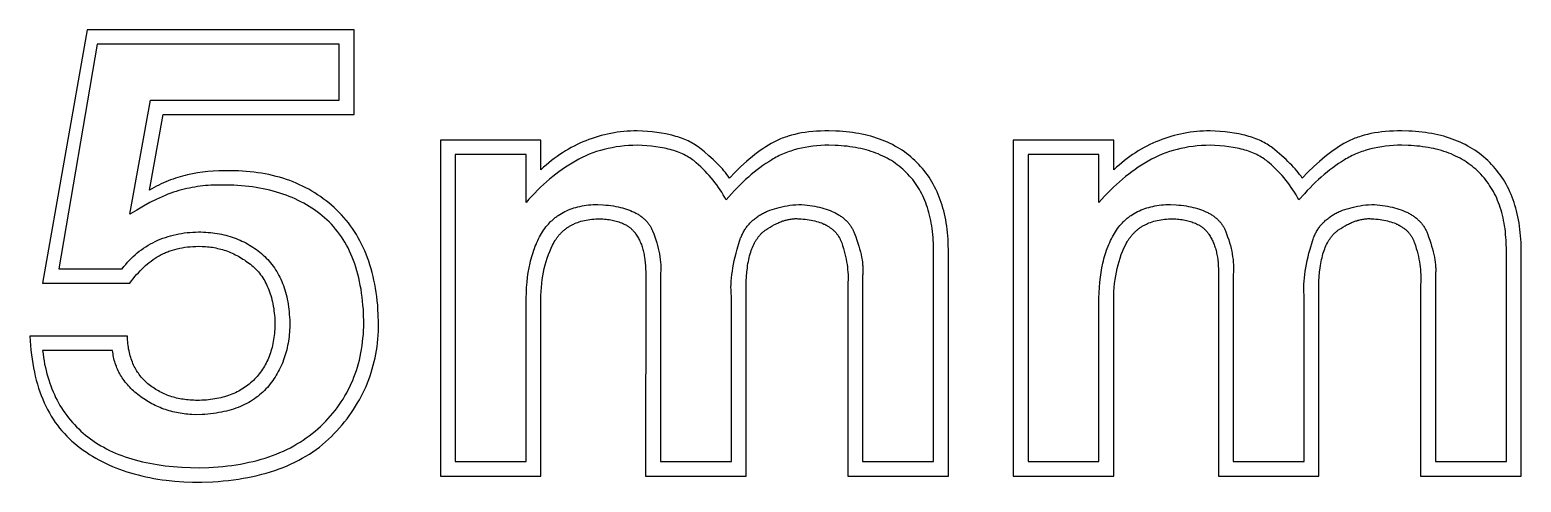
# Model space of a CAD drawing. Header units: millimetres. Extents: x -65 to 613, y -58 to 125.
# Drawn here: x 451.4 to 612.6, y -40.9 to 8 of the extents above; entities that cross this region are included whole.
import ezdxf

# ---------------------------------------------------------------- set-up
doc = ezdxf.new("R2010")
doc.units = ezdxf.units.MM
doc.header["$MEASUREMENT"] = 0
doc.layers.add('DEFAULT', color=7, linetype='Continuous')

msp = doc.modelspace()

# ---------------------------------------------------------------- linework, layer by layer
at = {"layer": 'DEFAULT'}
for points in [[(452.82, -19.37), (462.26, -19.37), (462.44, -19.13), (462.62, -18.9), (462.8, -18.67), (462.98, -18.45), (463.17, -18.24), (463.36, -18.04), (463.55, -17.85), (463.75, -17.66), (463.95, -17.48), (464.15, -17.3), (464.35, -17.14), (464.56, -16.98), (464.77, -16.82), (464.99, -16.68), (465.2, -16.54), (465.42, -16.41), (465.53, -16.35), (465.65, -16.29), (465.76, -16.23), (465.88, -16.17), (465.99, -16.12), (466.11, -16.07), (466.23, -16.02), (466.35, -15.97), (466.47, -15.92), (466.6, -15.88), (466.85, -15.79), (467.11, -15.72), (467.37, -15.65), (467.64, -15.59), (467.91, -15.54), (468.2, -15.5), (468.48, -15.46), (468.77, -15.43), (469.07, -15.41), (469.37, -15.4), (469.68, -15.39), (470.06, -15.4), (470.25, -15.4), (470.44, -15.42), (470.63, -15.43), (470.82, -15.45), (471, -15.47), (471.19, -15.5), (471.37, -15.53), (471.55, -15.57), (471.74, -15.61), (471.92, -15.65), (472.09, -15.7), (472.27, -15.75), (472.45, -15.8), (472.62, -15.86), (472.8, -15.92), (472.97, -15.99), (473.14, -16.06), (473.31, -16.14), (473.48, -16.21), (473.65, -16.3), (473.82, -16.38), (473.99, -16.47), (474.15, -16.57), (474.32, -16.66), (474.48, -16.77), (474.64, -16.87), (474.8, -16.98), (474.96, -17.09), (475.12, -17.21), (475.28, -17.33), (475.43, -17.46), (475.58, -17.59), (475.73, -17.72), (475.87, -17.86), (476.01, -18.01), (476.14, -18.16), (476.26, -18.31), (476.39, -18.47), (476.5, -18.63), (476.62, -18.8), (476.73, -18.97), (476.83, -19.14), (476.93, -19.33), (477.02, -19.51), (477.11, -19.7), (477.2, -19.9), (477.28, -20.1), (477.36, -20.3), (477.43, -20.51), (477.49, -20.72), (477.56, -20.94), (477.61, -21.16), (477.67, -21.39), (477.72, -21.62), (477.76, -21.86), (477.8, -22.1), (477.83, -22.35), (477.86, -22.6), (477.89, -22.85), (477.91, -23.11), (477.93, -23.38), (477.94, -23.65), (477.93, -23.89), (477.93, -24.12), (477.91, -24.36), (477.9, -24.59), (477.88, -24.81), (477.85, -25.04), (477.82, -25.26), (477.79, -25.48), (477.75, -25.69), (477.71, -25.9), (477.67, -26.11), (477.62, -26.32), (477.56, -26.52), (477.5, -26.72), (477.44, -26.91), (477.37, -27.1), (477.3, -27.29), (477.23, -27.48), (477.15, -27.66), (477.06, -27.84), (476.98, -28.02), (476.88, -28.19), (476.79, -28.36), (476.69, -28.53), (476.58, -28.69), (476.47, -28.86), (476.36, -29.01), (476.24, -29.17), (476.12, -29.32), (476, -29.47), (475.87, -29.61), (475.73, -29.76), (475.6, -29.89), (475.45, -30.03), (475.31, -30.16), (475.16, -30.28), (475.01, -30.4), (474.85, -30.52), (474.69, -30.63), (474.53, -30.74), (474.36, -30.85), (474.19, -30.95), (474.02, -31.04), (473.84, -31.13), (473.66, -31.22), (473.48, -31.3), (473.29, -31.38), (473.1, -31.45), (472.9, -31.52), (472.7, -31.59), (472.5, -31.65), (472.29, -31.71), (472.08, -31.76), (471.87, -31.81), (471.65, -31.85), (471.43, -31.89), (471.21, -31.93), (470.98, -31.96), (470.75, -31.98), (470.52, -32.01), (470.28, -32.02), (470.04, -32.04), (469.79, -32.05), (469.54, -32.05), (469.34, -32.05), (469.15, -32.04), (468.95, -32.03), (468.76, -32.02), (468.57, -32), (468.38, -31.98), (468.2, -31.96), (468.02, -31.93), (467.83, -31.9), (467.65, -31.87), (467.48, -31.83), (467.3, -31.79), (467.13, -31.75), (466.96, -31.7), (466.79, -31.65), (466.62, -31.59), (466.45, -31.54), (466.29, -31.47), (466.13, -31.41), (465.97, -31.34), (465.81, -31.27), (465.66, -31.19), (465.5, -31.11), (465.35, -31.03), (465.2, -30.95), (465.06, -30.86), (464.91, -30.76), (464.77, -30.67), (464.63, -30.57), (464.49, -30.46), (464.35, -30.36), (464.21, -30.25), (464.08, -30.14), (463.95, -30.02), (463.83, -29.9), (463.71, -29.78), (463.59, -29.65), (463.48, -29.52), (463.37, -29.39), (463.27, -29.26), (463.17, -29.12), (463.08, -28.98), (462.98, -28.83), (462.9, -28.69), (462.81, -28.54), (462.73, -28.38), (462.66, -28.23), (462.58, -28.07), (462.52, -27.9), (462.45, -27.74), (462.39, -27.57), (462.34, -27.4), (462.29, -27.22), (462.24, -27.05), (462.2, -26.87), (462.16, -26.68), (462.12, -26.49), (462.09, -26.3), (462.06, -26.11), (462.04, -25.91), (462.02, -25.72), (462, -25.51), (461.99, -25.31), (461.98, -25.1), (451.44, -25.1), (451.47, -25.62), (451.51, -26.13), (451.55, -26.63), (451.61, -27.12), (451.68, -27.6), (451.75, -28.07), (451.84, -28.54), (451.93, -28.99), (452.03, -29.44), (452.14, -29.87), (452.26, -30.3), (452.39, -30.72), (452.53, -31.13), (452.68, -31.53), (452.84, -31.92), (453, -32.31), (453.18, -32.68), (453.36, -33.05), (453.56, -33.4), (453.76, -33.75), (453.97, -34.09), (454.19, -34.42), (454.42, -34.74), (454.66, -35.05), (454.91, -35.35), (455.17, -35.64), (455.43, -35.92), (455.71, -36.2), (455.99, -36.47), (456.29, -36.72), (456.59, -36.97), (456.9, -37.21), (457.22, -37.44), (457.55, -37.66), (457.88, -37.88), (458.22, -38.09), (458.56, -38.29), (458.91, -38.48), (459.27, -38.67), (459.63, -38.84), (459.99, -39.01), (460.36, -39.18), (460.74, -39.33), (461.13, -39.48), (461.52, -39.62), (461.91, -39.76), (462.31, -39.88), (462.72, -40), (463.14, -40.11), (463.55, -40.22), (463.98, -40.31), (464.41, -40.4), (464.85, -40.48), (465.29, -40.56), (465.74, -40.63), (466.19, -40.68), (467.12, -40.78), (468.07, -40.85), (469.04, -40.88), (470.04, -40.89), (471.21, -40.84), (471.78, -40.8), (472.34, -40.76), (472.9, -40.7), (473.44, -40.63), (473.98, -40.56), (474.5, -40.47), (475.02, -40.38), (475.53, -40.27), (476.03, -40.16), (476.51, -40.04), (476.99, -39.91), (477.46, -39.77), (477.93, -39.62), (478.38, -39.46), (478.82, -39.29), (479.25, -39.11), (479.68, -38.92), (480.09, -38.73), (480.5, -38.52), (480.89, -38.31), (481.28, -38.08), (481.66, -37.85), (482.03, -37.6), (482.39, -37.35), (482.74, -37.09), (483.08, -36.82), (483.41, -36.54), (483.73, -36.25), (484.04, -35.95), (484.35, -35.64), (484.64, -35.33), (484.93, -35.01), (485.2, -34.68), (485.47, -34.36), (485.73, -34.03), (485.97, -33.7), (486.21, -33.36), (486.44, -33.02), (486.66, -32.67), (486.87, -32.32), (487.07, -31.97), (487.26, -31.62), (487.45, -31.26), (487.62, -30.89), (487.78, -30.53), (487.94, -30.15), (488.08, -29.78), (488.22, -29.4), (488.35, -29.02), (488.46, -28.63), (488.57, -28.25), (488.67, -27.85), (488.76, -27.46), (488.84, -27.06), (488.91, -26.65), (488.97, -26.24), (489.02, -25.83), (489.06, -25.42), (489.09, -25), (489.12, -24.57), (489.13, -24.15), (489.14, -23.72), (489.1, -22.73), (489.07, -22.24), (489.04, -21.76), (488.99, -21.29), (488.94, -20.83), (488.87, -20.38), (488.8, -19.93), (488.72, -19.49), (488.64, -19.06), (488.54, -18.64), (488.44, -18.22), (488.32, -17.81), (488.2, -17.41), (488.07, -17.01), (487.94, -16.63), (487.79, -16.25), (487.64, -15.87), (487.47, -15.51), (487.3, -15.15), (487.12, -14.8), (486.94, -14.46), (486.74, -14.13), (486.54, -13.8), (486.32, -13.48), (486.1, -13.17), (485.87, -12.86), (485.64, -12.57), (485.39, -12.28), (485.14, -12), (484.87, -11.72), (484.6, -11.46), (484.32, -11.2), (484.04, -10.95), (483.75, -10.7), (483.46, -10.47), (483.16, -10.24), (482.86, -10.02), (482.55, -9.81), (482.23, -9.61), (481.91, -9.42), (481.59, -9.23), (481.26, -9.06), (480.92, -8.89), (480.58, -8.73), (480.24, -8.57), (479.89, -8.43), (479.53, -8.29), (479.17, -8.16), (478.8, -8.04), (478.43, -7.93), (478.05, -7.83), (477.67, -7.73), (477.28, -7.64), (476.89, -7.56), (476.49, -7.49), (476.08, -7.43), (475.68, -7.38), (475.26, -7.33), (474.84, -7.29), (474.42, -7.26), (473.99, -7.24), (473.55, -7.22), (473.11, -7.22), (472.48, -7.22), (471.87, -7.24), (471.27, -7.27), (470.68, -7.32), (470.11, -7.38), (469.55, -7.46), (469.01, -7.56), (468.48, -7.67), (468.22, -7.73), (467.96, -7.79), (467.7, -7.87), (467.44, -7.94), (467.18, -8.03), (466.92, -8.12), (466.66, -8.21), (466.41, -8.31), (466.15, -8.42), (465.89, -8.53), (465.64, -8.65), (465.38, -8.77), (465.13, -8.9), (464.88, -9.03), (464.62, -9.17), (464.37, -9.32), (465.84, -1.15), (486.49, -1.15), (486.49, 8.01), (457.64, 8.01), (452.82, -19.37)], [(458.72, 6.46), (454.56, -17.81), (461.43, -17.81), (461.61, -17.58), (461.8, -17.35), (461.99, -17.12), (462.19, -16.91), (462.4, -16.7), (462.61, -16.49), (462.82, -16.3), (463.04, -16.11), (463.27, -15.93), (463.5, -15.76), (463.74, -15.59), (463.98, -15.43), (464.23, -15.28), (464.48, -15.14), (464.74, -15), (465, -14.87), (465.27, -14.74), (465.54, -14.63), (465.82, -14.52), (466.1, -14.42), (466.38, -14.33), (466.66, -14.25), (466.95, -14.17), (467.24, -14.1), (467.53, -14.04), (467.83, -13.99), (468.13, -13.94), (468.44, -13.91), (468.74, -13.88), (469.05, -13.86), (469.36, -13.85), (469.68, -13.84), (469.94, -13.84), (470.2, -13.85), (470.46, -13.86), (470.71, -13.88), (470.96, -13.9), (471.21, -13.93), (471.45, -13.96), (471.69, -14), (471.93, -14.04), (472.17, -14.09), (472.4, -14.14), (472.63, -14.2), (472.86, -14.26), (473.08, -14.32), (473.3, -14.39), (473.52, -14.47), (473.74, -14.55), (473.95, -14.64), (474.16, -14.73), (474.37, -14.82), (474.58, -14.92), (474.78, -15.02), (474.98, -15.13), (475.18, -15.25), (475.37, -15.37), (475.56, -15.49), (475.75, -15.62), (475.94, -15.75), (476.12, -15.89), (476.3, -16.04), (476.48, -16.18), (476.65, -16.34), (476.83, -16.49), (476.99, -16.66), (477.15, -16.82), (477.31, -16.99), (477.46, -17.17), (477.6, -17.35), (477.74, -17.54), (477.88, -17.73), (478, -17.92), (478.13, -18.12), (478.25, -18.32), (478.36, -18.53), (478.47, -18.74), (478.57, -18.96), (478.67, -19.18), (478.76, -19.41), (478.85, -19.64), (478.93, -19.87), (479.01, -20.11), (479.08, -20.36), (479.15, -20.61), (479.21, -20.86), (479.26, -21.12), (479.32, -21.38), (479.36, -21.65), (479.4, -21.92), (479.44, -22.2), (479.47, -22.48), (479.49, -22.76), (479.51, -23.05), (479.53, -23.35), (479.53, -23.65), (479.53, -23.91), (479.53, -24.16), (479.52, -24.41), (479.5, -24.66), (479.48, -24.91), (479.46, -25.15), (479.43, -25.4), (479.39, -25.64), (479.35, -25.87), (479.31, -26.11), (479.26, -26.34), (479.21, -26.57), (479.15, -26.8), (479.09, -27.02), (479.02, -27.24), (478.94, -27.46), (478.87, -27.68), (478.78, -27.9), (478.7, -28.11), (478.6, -28.32), (478.51, -28.52), (478.4, -28.73), (478.3, -28.93), (478.19, -29.13), (478.07, -29.33), (477.95, -29.52), (477.82, -29.71), (477.69, -29.9), (477.55, -30.09), (477.41, -30.27), (477.27, -30.46), (477.12, -30.64), (476.96, -30.81), (476.8, -30.98), (476.63, -31.15), (476.46, -31.31), (476.28, -31.46), (476.1, -31.61), (475.91, -31.75), (475.72, -31.89), (475.52, -32.02), (475.31, -32.15), (475.1, -32.27), (474.89, -32.39), (474.66, -32.5), (474.44, -32.61), (474.2, -32.71), (473.97, -32.8), (473.72, -32.89), (473.47, -32.98), (473.22, -33.06), (472.96, -33.13), (472.69, -33.2), (472.42, -33.26), (472.14, -33.32), (471.86, -33.37), (471.57, -33.42), (471.28, -33.46), (470.98, -33.5), (470.67, -33.53), (470.36, -33.56), (470.05, -33.58), (469.4, -33.6), (468.96, -33.59), (468.75, -33.57), (468.53, -33.55), (468.32, -33.53), (468.11, -33.51), (467.9, -33.48), (467.69, -33.44), (467.49, -33.41), (467.29, -33.37), (467.08, -33.32), (466.88, -33.27), (466.69, -33.22), (466.49, -33.17), (466.3, -33.11), (466.1, -33.04), (465.91, -32.98), (465.72, -32.91), (465.54, -32.83), (465.35, -32.75), (465.17, -32.67), (464.99, -32.59), (464.81, -32.5), (464.63, -32.41), (464.45, -32.31), (464.28, -32.21), (464.1, -32.11), (463.93, -32), (463.76, -31.89), (463.6, -31.77), (463.43, -31.65), (463.27, -31.53), (463.11, -31.4), (462.95, -31.28), (462.8, -31.15), (462.65, -31.02), (462.51, -30.89), (462.37, -30.75), (462.24, -30.62), (462.11, -30.48), (461.99, -30.34), (461.87, -30.2), (461.75, -30.06), (461.64, -29.91), (461.53, -29.76), (461.43, -29.62), (461.34, -29.47), (461.24, -29.32), (461.16, -29.16), (461.07, -29.01), (461, -28.85), (460.92, -28.69), (460.85, -28.53), (460.79, -28.37), (460.73, -28.2), (460.67, -28.04), (460.62, -27.87), (460.57, -27.7), (460.53, -27.53), (460.49, -27.36), (460.46, -27.18), (460.43, -27.01), (460.41, -26.83), (460.39, -26.65), (452.82, -26.65), (452.87, -27.03), (452.92, -27.4), (452.98, -27.76), (453.04, -28.12), (453.12, -28.48), (453.2, -28.82), (453.29, -29.17), (453.38, -29.51), (453.48, -29.84), (453.59, -30.17), (453.7, -30.49), (453.83, -30.8), (453.95, -31.12), (454.09, -31.42), (454.23, -31.72), (454.38, -32.02), (454.54, -32.31), (454.7, -32.59), (454.87, -32.87), (455.05, -33.14), (455.24, -33.41), (455.43, -33.67), (455.63, -33.93), (455.83, -34.18), (456.04, -34.43), (456.26, -34.67), (456.49, -34.9), (456.72, -35.13), (456.96, -35.36), (457.21, -35.58), (457.46, -35.79), (457.72, -36), (457.99, -36.2), (458.26, -36.4), (458.55, -36.59), (458.83, -36.77), (459.13, -36.95), (459.43, -37.12), (459.74, -37.29), (460.06, -37.45), (460.38, -37.6), (460.71, -37.74), (461.05, -37.88), (461.4, -38.02), (461.75, -38.14), (462.11, -38.26), (462.47, -38.38), (462.84, -38.48), (463.22, -38.58), (463.61, -38.68), (464, -38.77), (464.4, -38.85), (464.81, -38.92), (465.22, -38.99), (466.07, -39.11), (466.95, -39.21), (467.86, -39.28), (468.79, -39.32), (469.75, -39.34), (470.8, -39.3), (471.81, -39.24), (472.31, -39.19), (472.8, -39.14), (473.28, -39.07), (473.75, -39), (474.22, -38.93), (474.68, -38.84), (475.13, -38.74), (475.57, -38.64), (476.01, -38.53), (476.44, -38.41), (476.86, -38.28), (477.27, -38.15), (477.68, -38), (478.08, -37.85), (478.47, -37.69), (478.85, -37.52), (479.23, -37.34), (479.6, -37.16), (479.96, -36.97), (480.31, -36.76), (480.66, -36.55), (480.99, -36.34), (481.32, -36.11), (481.65, -35.88), (481.96, -35.63), (482.27, -35.38), (482.57, -35.12), (482.86, -34.86), (483.15, -34.58), (483.42, -34.3), (483.69, -34.02), (483.95, -33.73), (484.19, -33.44), (484.43, -33.14), (484.67, -32.84), (484.89, -32.53), (485.1, -32.21), (485.3, -31.9), (485.5, -31.57), (485.69, -31.24), (485.86, -30.91), (486.03, -30.57), (486.19, -30.23), (486.34, -29.88), (486.48, -29.53), (486.62, -29.17), (486.74, -28.81), (486.86, -28.44), (486.96, -28.07), (487.06, -27.69), (487.15, -27.31), (487.23, -26.92), (487.3, -26.53), (487.36, -26.13), (487.41, -25.73), (487.45, -25.33), (487.49, -24.91), (487.52, -24.5), (487.53, -24.08), (487.54, -23.65), (487.51, -22.69), (487.49, -22.23), (487.45, -21.77), (487.41, -21.32), (487.36, -20.88), (487.3, -20.45), (487.24, -20.02), (487.16, -19.61), (487.08, -19.2), (486.99, -18.8), (486.9, -18.41), (486.79, -18.03), (486.68, -17.65), (486.56, -17.28), (486.43, -16.93), (486.29, -16.58), (486.15, -16.23), (486, -15.9), (485.84, -15.57), (485.67, -15.25), (485.49, -14.95), (485.31, -14.64), (485.12, -14.35), (484.92, -14.07), (484.71, -13.79), (484.49, -13.52), (484.27, -13.26), (484.04, -13.01), (483.8, -12.76), (483.55, -12.53), (483.3, -12.3), (483.04, -12.08), (482.77, -11.87), (482.5, -11.66), (482.22, -11.46), (481.94, -11.27), (481.65, -11.09), (481.35, -10.91), (481.05, -10.74), (480.75, -10.57), (480.44, -10.42), (480.12, -10.27), (479.8, -10.13), (479.47, -9.99), (479.14, -9.86), (478.8, -9.74), (478.45, -9.63), (478.1, -9.52), (477.75, -9.42), (477.39, -9.33), (477.02, -9.24), (476.65, -9.17), (476.27, -9.09), (475.89, -9.03), (475.5, -8.97), (475.11, -8.92), (474.71, -8.88), (474.31, -8.84), (473.9, -8.81), (473.48, -8.79), (473.06, -8.78), (471.9, -8.77), (471.6, -8.77), (471.31, -8.78), (471.01, -8.79), (470.72, -8.81), (470.42, -8.83), (470.13, -8.86), (469.84, -8.9), (469.55, -8.94), (469.26, -8.98), (468.97, -9.03), (468.69, -9.09), (468.4, -9.15), (468.11, -9.22), (467.83, -9.29), (467.55, -9.37), (467.26, -9.46), (466.97, -9.55), (466.67, -9.66), (466.37, -9.77), (466.06, -9.9), (465.74, -10.03), (465.42, -10.18), (465.1, -10.33), (464.42, -10.67), (463.73, -11.05), (463.01, -11.47), (462.26, -11.92), (464.5, 0.4), (484.89, 0.4), (484.89, 6.46), (458.72, 6.46)], [(495.82, -40.23), (506.69, -40.23), (506.69, -21.6), (506.69, -20.7), (506.71, -20.27), (506.74, -19.83), (506.78, -19.41), (506.83, -18.99), (506.9, -18.59), (506.97, -18.18), (507.05, -17.79), (507.15, -17.41), (507.26, -17.03), (507.37, -16.66), (507.5, -16.29), (507.64, -15.94), (507.79, -15.59), (507.95, -15.25), (508.04, -15.08), (508.13, -14.92), (508.22, -14.76), (508.27, -14.69), (508.32, -14.61), (508.37, -14.54), (508.42, -14.46), (508.48, -14.39), (508.53, -14.32), (508.59, -14.25), (508.64, -14.19), (508.7, -14.12), (508.76, -14.06), (508.82, -13.99), (508.88, -13.93), (508.94, -13.87), (509, -13.81), (509.07, -13.75), (509.13, -13.69), (509.2, -13.64), (509.26, -13.58), (509.33, -13.53), (509.4, -13.48), (509.47, -13.42), (509.54, -13.37), (509.62, -13.33), (509.69, -13.28), (509.76, -13.23), (509.84, -13.19), (509.92, -13.14), (509.99, -13.1), (510.07, -13.06), (510.15, -13.02), (510.23, -12.98), (510.32, -12.94), (510.48, -12.87), (510.66, -12.81), (510.83, -12.75), (511.01, -12.69), (511.2, -12.64), (511.39, -12.59), (511.58, -12.55), (511.78, -12.52), (511.98, -12.49), (512.19, -12.46), (512.4, -12.44), (512.61, -12.42), (512.83, -12.41), (513.2, -12.42), (513.38, -12.43), (513.56, -12.45), (513.73, -12.46), (513.9, -12.48), (514.07, -12.5), (514.23, -12.53), (514.38, -12.56), (514.54, -12.59), (514.69, -12.63), (514.83, -12.66), (514.98, -12.71), (515.11, -12.75), (515.25, -12.8), (515.38, -12.85), (515.51, -12.9), (515.63, -12.96), (515.75, -13.02), (515.87, -13.08), (515.92, -13.11), (515.98, -13.15), (516.03, -13.18), (516.09, -13.22), (516.14, -13.25), (516.19, -13.29), (516.24, -13.33), (516.29, -13.36), (516.34, -13.4), (516.39, -13.44), (516.44, -13.48), (516.48, -13.52), (516.53, -13.57), (516.57, -13.61), (516.62, -13.65), (516.66, -13.7), (516.7, -13.74), (516.74, -13.79), (516.78, -13.83), (516.82, -13.88), (516.86, -13.93), (516.89, -13.98), (516.93, -14.03), (516.96, -14.08), (517.03, -14.18), (517.1, -14.29), (517.16, -14.4), (517.22, -14.5), (517.28, -14.62), (517.34, -14.73), (517.39, -14.85), (517.44, -14.97), (517.49, -15.09), (517.54, -15.21), (517.58, -15.34), (517.63, -15.46), (517.67, -15.59), (517.71, -15.73), (517.74, -15.86), (517.78, -16), (517.81, -16.14), (517.84, -16.28), (517.86, -16.42), (517.89, -16.57), (517.93, -16.87), (517.96, -17.17), (517.99, -17.49), (518, -17.82), (518.01, -18.15), (518, -40.23), (528.87, -40.23), (528.87, -19.18), (528.9, -18.67), (528.94, -18.17), (529, -17.7), (529.03, -17.47), (529.07, -17.25), (529.11, -17.03), (529.15, -16.82), (529.2, -16.62), (529.25, -16.42), (529.3, -16.22), (529.36, -16.04), (529.42, -15.85), (529.49, -15.68), (529.55, -15.51), (529.62, -15.34), (529.7, -15.18), (529.78, -15.03), (529.86, -14.88), (529.9, -14.81), (529.94, -14.74), (529.99, -14.67), (530.03, -14.6), (530.08, -14.53), (530.12, -14.47), (530.17, -14.4), (530.22, -14.34), (530.27, -14.28), (530.32, -14.22), (530.37, -14.16), (530.42, -14.11), (530.47, -14.05), (530.53, -14), (530.58, -13.95), (530.63, -13.9), (530.69, -13.85), (530.75, -13.8), (530.8, -13.75), (530.86, -13.71), (530.92, -13.66), (530.98, -13.62), (531.22, -13.46), (531.46, -13.31), (531.7, -13.17), (531.93, -13.05), (532.05, -12.99), (532.17, -12.93), (532.28, -12.88), (532.4, -12.83), (532.51, -12.78), (532.62, -12.74), (532.74, -12.69), (532.85, -12.65), (532.96, -12.62), (533.07, -12.58), (533.18, -12.55), (533.29, -12.53), (533.4, -12.5), (533.51, -12.48), (533.62, -12.46), (533.73, -12.44), (533.83, -12.43), (533.94, -12.42), (534.05, -12.41), (534.15, -12.4), (534.26, -12.4), (534.36, -12.4), (534.47, -12.41), (534.8, -12.43), (535.03, -12.45), (535.26, -12.47), (535.47, -12.5), (535.68, -12.53), (535.89, -12.57), (536.09, -12.61), (536.28, -12.65), (536.47, -12.7), (536.65, -12.75), (536.83, -12.81), (537, -12.87), (537.17, -12.94), (537.25, -12.98), (537.33, -13.01), (537.4, -13.05), (537.48, -13.09), (537.55, -13.12), (537.63, -13.17), (537.7, -13.21), (537.77, -13.25), (537.84, -13.29), (537.9, -13.34), (537.97, -13.38), (538.03, -13.43), (538.1, -13.48), (538.16, -13.52), (538.22, -13.57), (538.28, -13.62), (538.33, -13.68), (538.39, -13.73), (538.44, -13.78), (538.5, -13.84), (538.55, -13.89), (538.6, -13.95), (538.65, -14.01), (538.69, -14.07), (538.74, -14.13), (538.78, -14.19), (538.82, -14.25), (538.87, -14.32), (538.91, -14.38), (538.94, -14.45), (538.98, -14.51), (539.02, -14.58), (539.05, -14.65), (539.08, -14.72), (539.11, -14.79), (539.14, -14.86), (539.17, -14.94), (539.2, -15.01), (539.3, -15.31), (539.39, -15.61), (539.47, -15.9), (539.55, -16.19), (539.62, -16.48), (539.68, -16.77), (539.73, -17.06), (539.78, -17.34), (539.81, -17.62), (539.84, -17.9), (539.86, -18.18), (539.88, -18.45), (539.89, -18.72), (539.88, -19), (539.87, -19.26), (539.86, -19.53), (539.86, -40.23), (550.73, -40.23), (550.73, -15.73), (550.72, -15.35), (550.71, -14.98), (550.69, -14.62), (550.66, -14.26), (550.63, -13.9), (550.59, -13.56), (550.55, -13.21), (550.5, -12.87), (550.44, -12.54), (550.38, -12.21), (550.3, -11.89), (550.23, -11.57), (550.14, -11.26), (550.05, -10.95), (549.96, -10.65), (549.85, -10.35), (549.75, -10.06), (549.63, -9.78), (549.51, -9.49), (549.38, -9.22), (549.24, -8.95), (549.1, -8.68), (548.95, -8.42), (548.8, -8.17), (548.64, -7.92), (548.47, -7.68), (548.29, -7.44), (548.11, -7.2), (547.93, -6.98), (547.73, -6.75), (547.53, -6.53), (547.33, -6.32), (547.11, -6.12), (546.9, -5.92), (546.67, -5.72), (546.44, -5.53), (546.21, -5.35), (545.97, -5.18), (545.72, -5.01), (545.47, -4.85), (545.22, -4.7), (544.96, -4.55), (544.69, -4.4), (544.42, -4.27), (544.14, -4.14), (543.86, -4.02), (543.57, -3.9), (543.27, -3.79), (542.97, -3.69), (542.67, -3.59), (542.36, -3.5), (542.04, -3.42), (541.72, -3.34), (541.39, -3.27), (541.06, -3.2), (540.72, -3.15), (540.38, -3.09), (540.03, -3.05), (539.68, -3.01), (539.32, -2.98), (538.95, -2.95), (538.58, -2.93), (537.82, -2.91), (537.37, -2.92), (536.92, -2.93), (536.49, -2.95), (536.07, -2.98), (535.66, -3.03), (535.26, -3.08), (534.87, -3.14), (534.49, -3.21), (534.12, -3.29), (533.76, -3.38), (533.42, -3.48), (533.25, -3.54), (533.08, -3.59), (532.92, -3.65), (532.76, -3.71), (532.6, -3.78), (532.44, -3.84), (532.29, -3.91), (532.14, -3.98), (531.99, -4.06), (531.85, -4.13), (531.56, -4.29), (531.27, -4.46), (530.98, -4.64), (530.69, -4.84), (530.4, -5.04), (530.1, -5.26), (529.81, -5.48), (529.51, -5.72), (529.21, -5.97), (528.91, -6.23), (528.3, -6.78), (527.68, -7.37), (527.06, -8.01), (526.93, -7.82), (526.78, -7.62), (526.63, -7.42), (526.47, -7.23), (526.3, -7.03), (526.12, -6.83), (525.93, -6.63), (525.73, -6.42), (525.52, -6.22), (525.31, -6.01), (524.85, -5.6), (524.36, -5.18), (523.84, -4.76), (523.7, -4.65), (523.56, -4.55), (523.41, -4.45), (523.26, -4.36), (523.1, -4.26), (522.94, -4.17), (522.77, -4.09), (522.6, -4), (522.43, -3.92), (522.25, -3.85), (522.06, -3.77), (521.87, -3.7), (521.68, -3.63), (521.48, -3.57), (521.27, -3.51), (521.07, -3.45), (520.85, -3.39), (520.64, -3.34), (520.19, -3.24), (519.72, -3.15), (519.23, -3.08), (518.72, -3.02), (518.2, -2.97), (517.66, -2.94), (517.1, -2.91), (516.73, -2.92), (516.36, -2.93), (516, -2.95), (515.65, -2.98), (515.29, -3.02), (514.94, -3.06), (514.59, -3.12), (514.24, -3.18), (513.89, -3.25), (513.55, -3.33), (513.21, -3.41), (512.87, -3.51), (512.54, -3.61), (512.21, -3.72), (511.88, -3.84), (511.55, -3.97), (511.23, -4.1), (510.91, -4.25), (510.59, -4.4), (510.27, -4.56), (509.96, -4.72), (509.65, -4.9), (509.34, -5.08), (509.03, -5.28), (508.73, -5.48), (508.43, -5.68), (508.13, -5.9), (507.84, -6.13), (507.55, -6.36), (507.26, -6.6), (506.97, -6.85), (506.69, -7.11), (506.69, -3.91), (495.82, -3.91), (495.82, -40.23)], [(557.74, -40.23), (568.61, -40.23), (568.61, -21.6), (568.61, -20.7), (568.63, -20.27), (568.66, -19.83), (568.7, -19.41), (568.75, -18.99), (568.82, -18.59), (568.89, -18.18), (568.97, -17.79), (569.07, -17.41), (569.18, -17.03), (569.29, -16.66), (569.42, -16.29), (569.56, -15.94), (569.71, -15.59), (569.87, -15.25), (569.96, -15.08), (570.05, -14.92), (570.14, -14.76), (570.19, -14.69), (570.24, -14.61), (570.29, -14.54), (570.34, -14.46), (570.4, -14.39), (570.45, -14.32), (570.51, -14.25), (570.56, -14.19), (570.62, -14.12), (570.68, -14.06), (570.74, -13.99), (570.8, -13.93), (570.86, -13.87), (570.92, -13.81), (570.99, -13.75), (571.05, -13.69), (571.12, -13.64), (571.18, -13.58), (571.25, -13.53), (571.32, -13.48), (571.39, -13.42), (571.46, -13.37), (571.54, -13.33), (571.61, -13.28), (571.68, -13.23), (571.76, -13.19), (571.84, -13.14), (571.92, -13.1), (571.99, -13.06), (572.07, -13.02), (572.16, -12.98), (572.24, -12.94), (572.41, -12.87), (572.58, -12.81), (572.75, -12.75), (572.93, -12.69), (573.12, -12.64), (573.31, -12.59), (573.5, -12.55), (573.7, -12.52), (573.9, -12.49), (574.11, -12.46), (574.32, -12.44), (574.53, -12.42), (574.75, -12.41), (575.13, -12.42), (575.31, -12.43), (575.48, -12.45), (575.65, -12.46), (575.82, -12.48), (575.99, -12.5), (576.15, -12.53), (576.31, -12.56), (576.46, -12.59), (576.61, -12.63), (576.75, -12.66), (576.9, -12.71), (577.04, -12.75), (577.17, -12.8), (577.3, -12.85), (577.43, -12.9), (577.55, -12.96), (577.67, -13.02), (577.79, -13.08), (577.84, -13.11), (577.9, -13.15), (577.95, -13.18), (578.01, -13.22), (578.06, -13.25), (578.11, -13.29), (578.16, -13.33), (578.21, -13.36), (578.26, -13.4), (578.31, -13.44), (578.36, -13.48), (578.4, -13.52), (578.45, -13.57), (578.49, -13.61), (578.54, -13.65), (578.58, -13.7), (578.62, -13.74), (578.66, -13.79), (578.7, -13.83), (578.74, -13.88), (578.78, -13.93), (578.81, -13.98), (578.85, -14.03), (578.88, -14.08), (578.95, -14.18), (579.02, -14.29), (579.08, -14.4), (579.14, -14.5), (579.2, -14.62), (579.26, -14.73), (579.31, -14.85), (579.36, -14.97), (579.41, -15.09), (579.46, -15.21), (579.51, -15.34), (579.55, -15.46), (579.59, -15.59), (579.63, -15.73), (579.66, -15.86), (579.7, -16), (579.73, -16.14), (579.76, -16.28), (579.78, -16.42), (579.81, -16.57), (579.85, -16.87), (579.88, -17.17), (579.91, -17.49), (579.92, -17.82), (579.93, -18.15), (579.92, -40.23), (590.79, -40.23), (590.79, -19.18), (590.82, -18.67), (590.86, -18.17), (590.92, -17.7), (590.95, -17.47), (590.99, -17.25), (591.03, -17.03), (591.07, -16.82), (591.12, -16.62), (591.17, -16.42), (591.22, -16.22), (591.28, -16.04), (591.34, -15.85), (591.41, -15.68), (591.47, -15.51), (591.54, -15.34), (591.62, -15.18), (591.7, -15.03), (591.78, -14.88), (591.82, -14.81), (591.86, -14.74), (591.91, -14.67), (591.95, -14.6), (592, -14.53), (592.04, -14.47), (592.09, -14.4), (592.14, -14.34), (592.19, -14.28), (592.24, -14.22), (592.29, -14.16), (592.34, -14.11), (592.39, -14.05), (592.45, -14), (592.5, -13.95), (592.56, -13.9), (592.61, -13.85), (592.67, -13.8), (592.73, -13.75), (592.78, -13.71), (592.84, -13.66), (592.9, -13.62), (593.14, -13.46), (593.38, -13.31), (593.62, -13.17), (593.85, -13.05), (593.97, -12.99), (594.09, -12.93), (594.2, -12.88), (594.32, -12.83), (594.43, -12.78), (594.54, -12.74), (594.66, -12.69), (594.77, -12.65), (594.88, -12.62), (594.99, -12.58), (595.1, -12.55), (595.21, -12.53), (595.32, -12.5), (595.43, -12.48), (595.54, -12.46), (595.65, -12.44), (595.75, -12.43), (595.86, -12.42), (595.97, -12.41), (596.07, -12.4), (596.18, -12.4), (596.28, -12.4), (596.39, -12.41), (596.72, -12.43), (596.95, -12.45), (597.18, -12.47), (597.39, -12.5), (597.6, -12.53), (597.81, -12.57), (598.01, -12.61), (598.2, -12.65), (598.39, -12.7), (598.57, -12.75), (598.75, -12.81), (598.92, -12.87), (599.09, -12.94), (599.17, -12.98), (599.25, -13.01), (599.32, -13.05), (599.4, -13.09), (599.47, -13.12), (599.55, -13.17), (599.62, -13.21), (599.69, -13.25), (599.76, -13.29), (599.82, -13.34), (599.89, -13.38), (599.95, -13.43), (600.02, -13.48), (600.08, -13.52), (600.14, -13.57), (600.2, -13.62), (600.25, -13.68), (600.31, -13.73), (600.36, -13.78), (600.42, -13.84), (600.47, -13.89), (600.52, -13.95), (600.57, -14.01), (600.61, -14.07), (600.66, -14.13), (600.7, -14.19), (600.75, -14.25), (600.79, -14.32), (600.83, -14.38), (600.86, -14.45), (600.9, -14.51), (600.94, -14.58), (600.97, -14.65), (601, -14.72), (601.03, -14.79), (601.06, -14.86), (601.09, -14.94), (601.12, -15.01), (601.22, -15.31), (601.31, -15.61), (601.39, -15.9), (601.47, -16.19), (601.54, -16.48), (601.6, -16.77), (601.65, -17.06), (601.7, -17.34), (601.73, -17.62), (601.76, -17.9), (601.78, -18.18), (601.8, -18.45), (601.81, -18.72), (601.8, -19), (601.8, -19.26), (601.78, -19.53), (601.78, -40.23), (612.65, -40.23), (612.65, -15.73), (612.64, -15.35), (612.63, -14.98), (612.61, -14.62), (612.58, -14.26), (612.55, -13.9), (612.51, -13.56), (612.47, -13.21), (612.42, -12.87), (612.36, -12.54), (612.3, -12.21), (612.23, -11.89), (612.15, -11.57), (612.06, -11.26), (611.97, -10.95), (611.88, -10.65), (611.78, -10.35), (611.67, -10.06), (611.55, -9.78), (611.43, -9.49), (611.3, -9.22), (611.16, -8.95), (611.02, -8.68), (610.87, -8.42), (610.72, -8.17), (610.56, -7.92), (610.39, -7.68), (610.21, -7.44), (610.03, -7.2), (609.85, -6.98), (609.65, -6.75), (609.45, -6.53), (609.25, -6.32), (609.03, -6.12), (608.82, -5.92), (608.59, -5.72), (608.36, -5.53), (608.13, -5.35), (607.89, -5.18), (607.65, -5.01), (607.39, -4.85), (607.14, -4.7), (606.88, -4.55), (606.61, -4.4), (606.34, -4.27), (606.06, -4.14), (605.78, -4.02), (605.49, -3.9), (605.19, -3.79), (604.89, -3.69), (604.59, -3.59), (604.28, -3.5), (603.96, -3.42), (603.64, -3.34), (603.31, -3.27), (602.98, -3.2), (602.64, -3.15), (602.3, -3.09), (601.95, -3.05), (601.6, -3.01), (601.24, -2.98), (600.87, -2.95), (600.5, -2.93), (599.74, -2.91), (599.29, -2.92), (598.85, -2.93), (598.41, -2.95), (597.99, -2.98), (597.58, -3.03), (597.18, -3.08), (596.79, -3.14), (596.41, -3.21), (596.04, -3.29), (595.69, -3.38), (595.34, -3.48), (595.17, -3.54), (595, -3.59), (594.84, -3.65), (594.68, -3.71), (594.52, -3.78), (594.37, -3.84), (594.21, -3.91), (594.06, -3.98), (593.92, -4.06), (593.77, -4.13), (593.48, -4.29), (593.19, -4.46), (592.9, -4.64), (592.61, -4.84), (592.32, -5.04), (592.02, -5.26), (591.73, -5.48), (591.43, -5.72), (591.13, -5.97), (590.83, -6.23), (590.22, -6.78), (589.6, -7.37), (588.98, -8.01), (588.85, -7.82), (588.7, -7.62), (588.55, -7.42), (588.39, -7.23), (588.22, -7.03), (588.04, -6.83), (587.85, -6.63), (587.65, -6.42), (587.44, -6.22), (587.23, -6.01), (586.77, -5.6), (586.28, -5.18), (585.76, -4.76), (585.62, -4.65), (585.48, -4.55), (585.33, -4.45), (585.18, -4.36), (585.02, -4.26), (584.86, -4.17), (584.69, -4.09), (584.52, -4), (584.35, -3.92), (584.17, -3.85), (583.98, -3.77), (583.79, -3.7), (583.6, -3.63), (583.4, -3.57), (583.2, -3.51), (582.99, -3.45), (582.77, -3.39), (582.56, -3.34), (582.11, -3.24), (581.64, -3.15), (581.15, -3.08), (580.65, -3.02), (580.12, -2.97), (579.58, -2.94), (579.02, -2.91), (578.65, -2.92), (578.29, -2.93), (577.92, -2.95), (577.57, -2.98), (577.21, -3.02), (576.86, -3.06), (576.51, -3.12), (576.16, -3.18), (575.81, -3.25), (575.47, -3.33), (575.13, -3.41), (574.79, -3.51), (574.46, -3.61), (574.13, -3.72), (573.8, -3.84), (573.47, -3.97), (573.15, -4.1), (572.83, -4.25), (572.51, -4.4), (572.19, -4.56), (571.88, -4.72), (571.57, -4.9), (571.26, -5.08), (570.95, -5.28), (570.65, -5.48), (570.35, -5.68), (570.05, -5.9), (569.76, -6.13), (569.47, -6.36), (569.18, -6.6), (568.89, -6.85), (568.61, -7.11), (568.61, -3.91), (557.74, -3.91), (557.74, -40.23)], [(497.42, -5.46), (497.42, -38.67), (505.09, -38.67), (505.09, -21.6), (505.09, -21), (505.11, -20.41), (505.14, -19.84), (505.19, -19.28), (505.25, -18.74), (505.32, -18.22), (505.41, -17.71), (505.51, -17.21), (505.57, -16.97), (505.63, -16.73), (505.7, -16.5), (505.76, -16.27), (505.84, -16.05), (505.91, -15.82), (505.99, -15.61), (506.07, -15.39), (506.16, -15.18), (506.25, -14.98), (506.34, -14.77), (506.44, -14.58), (506.54, -14.38), (506.65, -14.19), (506.75, -14), (506.87, -13.82), (506.98, -13.64), (507.1, -13.47), (507.23, -13.3), (507.36, -13.14), (507.49, -12.99), (507.63, -12.84), (507.7, -12.76), (507.77, -12.69), (507.85, -12.62), (507.92, -12.55), (508, -12.48), (508.07, -12.42), (508.15, -12.35), (508.23, -12.29), (508.31, -12.23), (508.39, -12.17), (508.47, -12.11), (508.56, -12.05), (508.73, -11.94), (508.9, -11.83), (509.08, -11.73), (509.27, -11.64), (509.46, -11.55), (509.65, -11.46), (509.85, -11.38), (510.05, -11.31), (510.26, -11.24), (510.47, -11.18), (510.68, -11.12), (510.9, -11.07), (511.13, -11.03), (511.36, -10.99), (511.59, -10.95), (511.83, -10.92), (512.08, -10.9), (512.32, -10.88), (512.58, -10.87), (512.83, -10.86), (513.43, -10.9), (513.71, -10.93), (513.99, -10.96), (514.26, -10.99), (514.52, -11.03), (514.78, -11.08), (515.03, -11.13), (515.27, -11.18), (515.5, -11.24), (515.73, -11.31), (515.95, -11.37), (516.16, -11.45), (516.36, -11.52), (516.56, -11.61), (516.65, -11.65), (516.75, -11.69), (516.84, -11.74), (516.93, -11.79), (517.02, -11.83), (517.1, -11.88), (517.19, -11.93), (517.27, -11.98), (517.35, -12.03), (517.43, -12.09), (517.5, -12.14), (517.58, -12.2), (517.65, -12.26), (517.72, -12.31), (517.79, -12.37), (517.86, -12.43), (517.92, -12.49), (517.99, -12.56), (518.05, -12.62), (518.11, -12.69), (518.17, -12.75), (518.22, -12.82), (518.28, -12.89), (518.33, -12.96), (518.38, -13.03), (518.43, -13.1), (518.48, -13.17), (518.52, -13.25), (518.57, -13.32), (518.61, -13.4), (518.65, -13.48), (518.68, -13.56), (518.72, -13.64), (518.75, -13.72), (518.88, -14.04), (519, -14.37), (519.11, -14.68), (519.2, -15), (519.29, -15.31), (519.37, -15.62), (519.44, -15.92), (519.49, -16.22), (519.54, -16.52), (519.58, -16.81), (519.61, -17.1), (519.63, -17.39), (519.64, -17.67), (519.64, -17.81), (519.63, -17.95), (519.63, -18.09), (519.62, -18.22), (519.61, -18.36), (519.6, -18.49), (519.6, -38.67), (527.28, -38.67), (527.28, -20.71), (527.26, -20.56), (527.25, -20.41), (527.24, -20.26), (527.24, -20.11), (527.23, -19.8), (527.24, -19.48), (527.26, -19.15), (527.29, -18.8), (527.33, -18.45), (527.38, -18.09), (527.44, -17.72), (527.51, -17.33), (527.59, -16.94), (527.69, -16.54), (527.79, -16.12), (527.9, -15.7), (528.16, -14.82), (528.2, -14.71), (528.23, -14.6), (528.27, -14.49), (528.32, -14.39), (528.36, -14.28), (528.41, -14.18), (528.46, -14.08), (528.51, -13.98), (528.56, -13.88), (528.61, -13.78), (528.67, -13.69), (528.73, -13.59), (528.79, -13.5), (528.85, -13.41), (528.91, -13.32), (528.98, -13.23), (529.05, -13.14), (529.12, -13.06), (529.19, -12.98), (529.27, -12.9), (529.34, -12.82), (529.42, -12.74), (529.5, -12.66), (529.59, -12.58), (529.67, -12.51), (529.76, -12.44), (529.85, -12.37), (529.94, -12.3), (530.03, -12.23), (530.13, -12.17), (530.22, -12.1), (530.32, -12.04), (530.42, -11.98), (530.53, -11.92), (530.63, -11.86), (530.74, -11.8), (530.85, -11.75), (530.96, -11.7), (531.07, -11.64), (531.19, -11.59), (531.43, -11.5), (531.67, -11.41), (531.92, -11.33), (532.18, -11.25), (532.45, -11.18), (532.73, -11.11), (533.02, -11.06), (533.31, -11), (533.61, -10.96), (533.92, -10.92), (534.24, -10.89), (534.57, -10.86), (534.87, -10.88), (535.17, -10.91), (535.46, -10.94), (535.75, -10.98), (536.02, -11.02), (536.29, -11.06), (536.55, -11.12), (536.8, -11.17), (537.05, -11.23), (537.28, -11.3), (537.51, -11.37), (537.74, -11.45), (537.95, -11.53), (538.16, -11.61), (538.36, -11.71), (538.45, -11.75), (538.55, -11.8), (538.64, -11.85), (538.73, -11.9), (538.82, -11.95), (538.91, -12.01), (539, -12.06), (539.08, -12.12), (539.16, -12.18), (539.24, -12.24), (539.32, -12.29), (539.4, -12.36), (539.47, -12.42), (539.54, -12.48), (539.61, -12.55), (539.68, -12.61), (539.75, -12.68), (539.81, -12.75), (539.88, -12.82), (539.94, -12.89), (540, -12.96), (540.05, -13.03), (540.11, -13.11), (540.16, -13.18), (540.21, -13.26), (540.26, -13.34), (540.31, -13.42), (540.36, -13.5), (540.4, -13.58), (540.44, -13.67), (540.48, -13.75), (540.52, -13.84), (540.56, -13.92), (540.59, -14.01), (540.72, -14.36), (540.84, -14.71), (540.95, -15.04), (541.05, -15.36), (541.14, -15.68), (541.22, -15.99), (541.29, -16.28), (541.35, -16.57), (541.4, -16.85), (541.43, -17.12), (541.46, -17.39), (541.47, -17.51), (541.48, -17.64), (541.49, -17.76), (541.49, -17.88), (541.49, -18), (541.49, -18.12), (541.48, -18.23), (541.48, -18.35), (541.47, -18.45), (541.45, -18.56), (541.45, -38.67), (549.13, -38.67), (549.13, -15.73), (549.11, -15.06), (549.1, -14.74), (549.08, -14.42), (549.05, -14.1), (549.02, -13.79), (548.98, -13.48), (548.93, -13.18), (548.88, -12.89), (548.83, -12.59), (548.77, -12.31), (548.7, -12.03), (548.63, -11.75), (548.55, -11.48), (548.47, -11.21), (548.38, -10.95), (548.28, -10.69), (548.18, -10.44), (548.08, -10.19), (547.97, -9.95), (547.85, -9.71), (547.73, -9.48), (547.6, -9.25), (547.46, -9.02), (547.32, -8.81), (547.18, -8.59), (547.03, -8.38), (546.87, -8.18), (546.71, -7.98), (546.54, -7.79), (546.36, -7.6), (546.18, -7.41), (546, -7.23), (545.81, -7.06), (545.62, -6.89), (545.42, -6.73), (545.21, -6.57), (545, -6.42), (544.79, -6.27), (544.57, -6.13), (544.34, -6), (544.12, -5.87), (543.88, -5.75), (543.64, -5.63), (543.4, -5.52), (543.15, -5.41), (542.9, -5.31), (542.64, -5.22), (542.37, -5.13), (542.1, -5.05), (541.83, -4.97), (541.55, -4.89), (541.27, -4.83), (540.98, -4.77), (540.69, -4.71), (540.39, -4.66), (540.09, -4.62), (539.78, -4.58), (539.46, -4.55), (539.15, -4.52), (538.82, -4.5), (538.49, -4.48), (537.82, -4.47), (537.37, -4.47), (536.93, -4.5), (536.5, -4.53), (536.07, -4.57), (535.66, -4.63), (535.25, -4.7), (534.85, -4.78), (534.46, -4.87), (534.07, -4.97), (533.88, -5.03), (533.7, -5.09), (533.51, -5.15), (533.33, -5.22), (533.15, -5.29), (532.97, -5.36), (532.8, -5.43), (532.62, -5.51), (532.45, -5.59), (532.28, -5.67), (532.12, -5.76), (531.95, -5.85), (531.79, -5.94), (531.63, -6.04), (531.31, -6.24), (530.99, -6.44), (530.68, -6.66), (530.36, -6.89), (530.05, -7.13), (529.74, -7.37), (529.43, -7.63), (529.12, -7.9), (528.81, -8.17), (528.51, -8.46), (528.21, -8.75), (527.9, -9.06), (527.6, -9.37), (527.3, -9.7), (526.71, -10.37), (526.56, -10.1), (526.4, -9.82), (526.23, -9.55), (526.06, -9.28), (525.88, -9.02), (525.7, -8.76), (525.5, -8.5), (525.3, -8.25), (525.1, -8), (524.89, -7.75), (524.67, -7.51), (524.44, -7.27), (524.21, -7.04), (523.97, -6.8), (523.73, -6.58), (523.48, -6.35), (523.35, -6.24), (523.21, -6.13), (523.07, -6.03), (522.93, -5.93), (522.78, -5.83), (522.63, -5.74), (522.47, -5.65), (522.31, -5.56), (522.15, -5.48), (521.98, -5.4), (521.8, -5.32), (521.62, -5.25), (521.44, -5.18), (521.25, -5.11), (521.06, -5.05), (520.86, -4.99), (520.66, -4.93), (520.45, -4.88), (520.24, -4.83), (520.03, -4.78), (519.81, -4.73), (519.59, -4.69), (519.12, -4.62), (518.64, -4.56), (518.15, -4.52), (517.63, -4.48), (517.1, -4.47), (516.63, -4.48), (516.16, -4.5), (515.71, -4.54), (515.26, -4.59), (514.81, -4.65), (514.38, -4.73), (513.95, -4.81), (513.53, -4.91), (513.11, -5.03), (512.71, -5.15), (512.31, -5.29), (511.91, -5.44), (511.53, -5.61), (511.15, -5.79), (510.77, -5.97), (510.41, -6.18), (510.05, -6.39), (509.69, -6.61), (509.34, -6.84), (508.99, -7.08), (508.64, -7.33), (508.3, -7.59), (507.96, -7.86), (507.63, -8.13), (507.3, -8.42), (506.97, -8.71), (506.65, -9.01), (506.33, -9.32), (506.01, -9.64), (505.7, -9.97), (505.39, -10.31), (505.09, -10.65), (505.09, -5.46), (497.42, -5.46)], [(559.34, -5.46), (559.34, -38.67), (567.01, -38.67), (567.01, -21.6), (567.01, -21), (567.03, -20.41), (567.06, -19.84), (567.11, -19.28), (567.17, -18.74), (567.24, -18.22), (567.33, -17.71), (567.43, -17.21), (567.49, -16.97), (567.55, -16.73), (567.62, -16.5), (567.69, -16.27), (567.76, -16.05), (567.83, -15.82), (567.91, -15.61), (567.99, -15.39), (568.08, -15.18), (568.17, -14.98), (568.26, -14.77), (568.36, -14.58), (568.46, -14.38), (568.57, -14.19), (568.68, -14), (568.79, -13.82), (568.9, -13.64), (569.02, -13.47), (569.15, -13.3), (569.28, -13.14), (569.41, -12.99), (569.55, -12.84), (569.62, -12.76), (569.69, -12.69), (569.77, -12.62), (569.84, -12.55), (569.92, -12.48), (569.99, -12.42), (570.07, -12.35), (570.15, -12.29), (570.23, -12.23), (570.31, -12.17), (570.39, -12.11), (570.48, -12.05), (570.65, -11.94), (570.82, -11.83), (571, -11.73), (571.19, -11.64), (571.38, -11.55), (571.57, -11.46), (571.77, -11.38), (571.97, -11.31), (572.18, -11.24), (572.39, -11.18), (572.6, -11.12), (572.82, -11.07), (573.05, -11.03), (573.28, -10.99), (573.51, -10.95), (573.75, -10.92), (574, -10.9), (574.24, -10.88), (574.5, -10.87), (574.75, -10.86), (575.35, -10.9), (575.63, -10.93), (575.91, -10.96), (576.18, -10.99), (576.44, -11.03), (576.7, -11.08), (576.95, -11.13), (577.19, -11.18), (577.42, -11.24), (577.65, -11.31), (577.87, -11.37), (578.08, -11.45), (578.28, -11.52), (578.48, -11.61), (578.57, -11.65), (578.67, -11.69), (578.76, -11.74), (578.85, -11.79), (578.94, -11.83), (579.02, -11.88), (579.11, -11.93), (579.19, -11.98), (579.27, -12.03), (579.35, -12.09), (579.42, -12.14), (579.5, -12.2), (579.57, -12.26), (579.64, -12.31), (579.71, -12.37), (579.78, -12.43), (579.85, -12.49), (579.91, -12.56), (579.97, -12.62), (580.03, -12.69), (580.09, -12.75), (580.14, -12.82), (580.2, -12.89), (580.25, -12.96), (580.3, -13.03), (580.35, -13.1), (580.4, -13.17), (580.44, -13.25), (580.49, -13.32), (580.53, -13.4), (580.57, -13.48), (580.61, -13.56), (580.64, -13.64), (580.68, -13.72), (580.8, -14.04), (580.92, -14.37), (581.03, -14.68), (581.12, -15), (581.21, -15.31), (581.29, -15.62), (581.36, -15.92), (581.42, -16.22), (581.46, -16.52), (581.5, -16.81), (581.53, -17.1), (581.55, -17.39), (581.56, -17.67), (581.56, -17.81), (581.55, -17.95), (581.55, -18.09), (581.54, -18.22), (581.53, -18.36), (581.52, -18.49), (581.52, -38.67), (589.2, -38.67), (589.2, -20.71), (589.18, -20.56), (589.17, -20.41), (589.16, -20.26), (589.16, -20.11), (589.16, -19.8), (589.16, -19.48), (589.18, -19.15), (589.21, -18.8), (589.25, -18.45), (589.3, -18.09), (589.36, -17.72), (589.43, -17.33), (589.51, -16.94), (589.61, -16.54), (589.71, -16.12), (589.82, -15.7), (590.08, -14.82), (590.12, -14.71), (590.15, -14.6), (590.2, -14.49), (590.24, -14.39), (590.28, -14.28), (590.33, -14.18), (590.38, -14.08), (590.43, -13.98), (590.48, -13.88), (590.53, -13.78), (590.59, -13.69), (590.65, -13.59), (590.71, -13.5), (590.77, -13.41), (590.83, -13.32), (590.9, -13.23), (590.97, -13.14), (591.04, -13.06), (591.11, -12.98), (591.19, -12.9), (591.26, -12.82), (591.34, -12.74), (591.42, -12.66), (591.51, -12.58), (591.59, -12.51), (591.68, -12.44), (591.77, -12.37), (591.86, -12.3), (591.95, -12.23), (592.05, -12.17), (592.14, -12.1), (592.24, -12.04), (592.34, -11.98), (592.45, -11.92), (592.55, -11.86), (592.66, -11.8), (592.77, -11.75), (592.88, -11.7), (592.99, -11.64), (593.11, -11.59), (593.35, -11.5), (593.59, -11.41), (593.84, -11.33), (594.11, -11.25), (594.37, -11.18), (594.65, -11.11), (594.94, -11.06), (595.23, -11), (595.53, -10.96), (595.84, -10.92), (596.16, -10.89), (596.49, -10.86), (596.79, -10.88), (597.09, -10.91), (597.38, -10.94), (597.67, -10.98), (597.94, -11.02), (598.21, -11.06), (598.47, -11.12), (598.72, -11.17), (598.97, -11.23), (599.2, -11.3), (599.43, -11.37), (599.66, -11.45), (599.87, -11.53), (600.08, -11.61), (600.28, -11.71), (600.38, -11.75), (600.47, -11.8), (600.56, -11.85), (600.65, -11.9), (600.74, -11.95), (600.83, -12.01), (600.92, -12.06), (601, -12.12), (601.08, -12.18), (601.16, -12.24), (601.24, -12.29), (601.32, -12.36), (601.39, -12.42), (601.46, -12.48), (601.53, -12.55), (601.6, -12.61), (601.67, -12.68), (601.73, -12.75), (601.8, -12.82), (601.86, -12.89), (601.92, -12.96), (601.97, -13.03), (602.03, -13.11), (602.08, -13.18), (602.14, -13.26), (602.19, -13.34), (602.23, -13.42), (602.28, -13.5), (602.32, -13.58), (602.36, -13.67), (602.41, -13.75), (602.44, -13.84), (602.48, -13.92), (602.51, -14.01), (602.64, -14.36), (602.76, -14.71), (602.87, -15.04), (602.97, -15.36), (603.06, -15.68), (603.14, -15.99), (603.21, -16.28), (603.27, -16.57), (603.32, -16.85), (603.36, -17.12), (603.38, -17.39), (603.39, -17.51), (603.4, -17.64), (603.41, -17.76), (603.41, -17.88), (603.41, -18), (603.41, -18.12), (603.4, -18.23), (603.4, -18.35), (603.39, -18.45), (603.38, -18.56), (603.38, -38.67), (611.05, -38.67), (611.05, -15.73), (611.04, -15.06), (611.02, -14.74), (611, -14.42), (610.97, -14.1), (610.94, -13.79), (610.9, -13.48), (610.85, -13.18), (610.81, -12.89), (610.75, -12.59), (610.69, -12.31), (610.62, -12.03), (610.55, -11.75), (610.47, -11.48), (610.39, -11.21), (610.3, -10.95), (610.2, -10.69), (610.1, -10.44), (610, -10.19), (609.89, -9.95), (609.77, -9.71), (609.65, -9.48), (609.52, -9.25), (609.38, -9.02), (609.24, -8.81), (609.1, -8.59), (608.95, -8.38), (608.79, -8.18), (608.63, -7.98), (608.46, -7.79), (608.28, -7.6), (608.11, -7.41), (607.92, -7.23), (607.73, -7.06), (607.54, -6.89), (607.34, -6.73), (607.13, -6.57), (606.92, -6.42), (606.71, -6.27), (606.49, -6.13), (606.27, -6), (606.04, -5.87), (605.8, -5.75), (605.56, -5.63), (605.32, -5.52), (605.07, -5.41), (604.82, -5.31), (604.56, -5.22), (604.29, -5.13), (604.03, -5.05), (603.75, -4.97), (603.47, -4.89), (603.19, -4.83), (602.9, -4.77), (602.61, -4.71), (602.31, -4.66), (602.01, -4.62), (601.7, -4.58), (601.38, -4.55), (601.07, -4.52), (600.74, -4.5), (600.42, -4.48), (599.74, -4.47), (599.29, -4.47), (598.85, -4.5), (598.42, -4.53), (597.99, -4.57), (597.58, -4.63), (597.17, -4.7), (596.77, -4.78), (596.38, -4.87), (595.99, -4.97), (595.8, -5.03), (595.62, -5.09), (595.43, -5.15), (595.25, -5.22), (595.07, -5.29), (594.89, -5.36), (594.72, -5.43), (594.55, -5.51), (594.37, -5.59), (594.2, -5.67), (594.04, -5.76), (593.87, -5.85), (593.71, -5.94), (593.55, -6.04), (593.23, -6.24), (592.91, -6.44), (592.6, -6.66), (592.28, -6.89), (591.97, -7.13), (591.66, -7.37), (591.35, -7.63), (591.04, -7.9), (590.73, -8.17), (590.43, -8.46), (590.13, -8.75), (589.82, -9.06), (589.52, -9.37), (589.23, -9.7), (588.63, -10.37), (588.48, -10.1), (588.32, -9.82), (588.15, -9.55), (587.98, -9.28), (587.8, -9.02), (587.62, -8.76), (587.42, -8.5), (587.22, -8.25), (587.02, -8), (586.81, -7.75), (586.59, -7.51), (586.36, -7.27), (586.13, -7.04), (585.89, -6.8), (585.65, -6.58), (585.4, -6.35), (585.27, -6.24), (585.13, -6.13), (584.99, -6.03), (584.85, -5.93), (584.7, -5.83), (584.55, -5.74), (584.4, -5.65), (584.23, -5.56), (584.07, -5.48), (583.9, -5.4), (583.72, -5.32), (583.54, -5.25), (583.36, -5.18), (583.17, -5.11), (582.98, -5.05), (582.78, -4.99), (582.58, -4.93), (582.38, -4.88), (582.16, -4.83), (581.95, -4.78), (581.73, -4.73), (581.51, -4.69), (581.04, -4.62), (580.56, -4.56), (580.07, -4.52), (579.55, -4.48), (579.02, -4.47), (578.55, -4.48), (578.08, -4.5), (577.63, -4.54), (577.18, -4.59), (576.73, -4.65), (576.3, -4.73), (575.87, -4.81), (575.45, -4.91), (575.03, -5.03), (574.63, -5.15), (574.23, -5.29), (573.83, -5.44), (573.45, -5.61), (573.07, -5.79), (572.69, -5.97), (572.33, -6.18), (571.97, -6.39), (571.61, -6.61), (571.26, -6.84), (570.91, -7.08), (570.56, -7.33), (570.22, -7.59), (569.88, -7.86), (569.55, -8.13), (569.22, -8.42), (568.89, -8.71), (568.57, -9.01), (568.25, -9.32), (567.93, -9.64), (567.62, -9.97), (567.31, -10.31), (567.01, -10.65), (567.01, -5.46), (559.34, -5.46)]]:
    msp.add_lwpolyline(points, dxfattribs=at)

doc.saveas('drawing.dxf')
